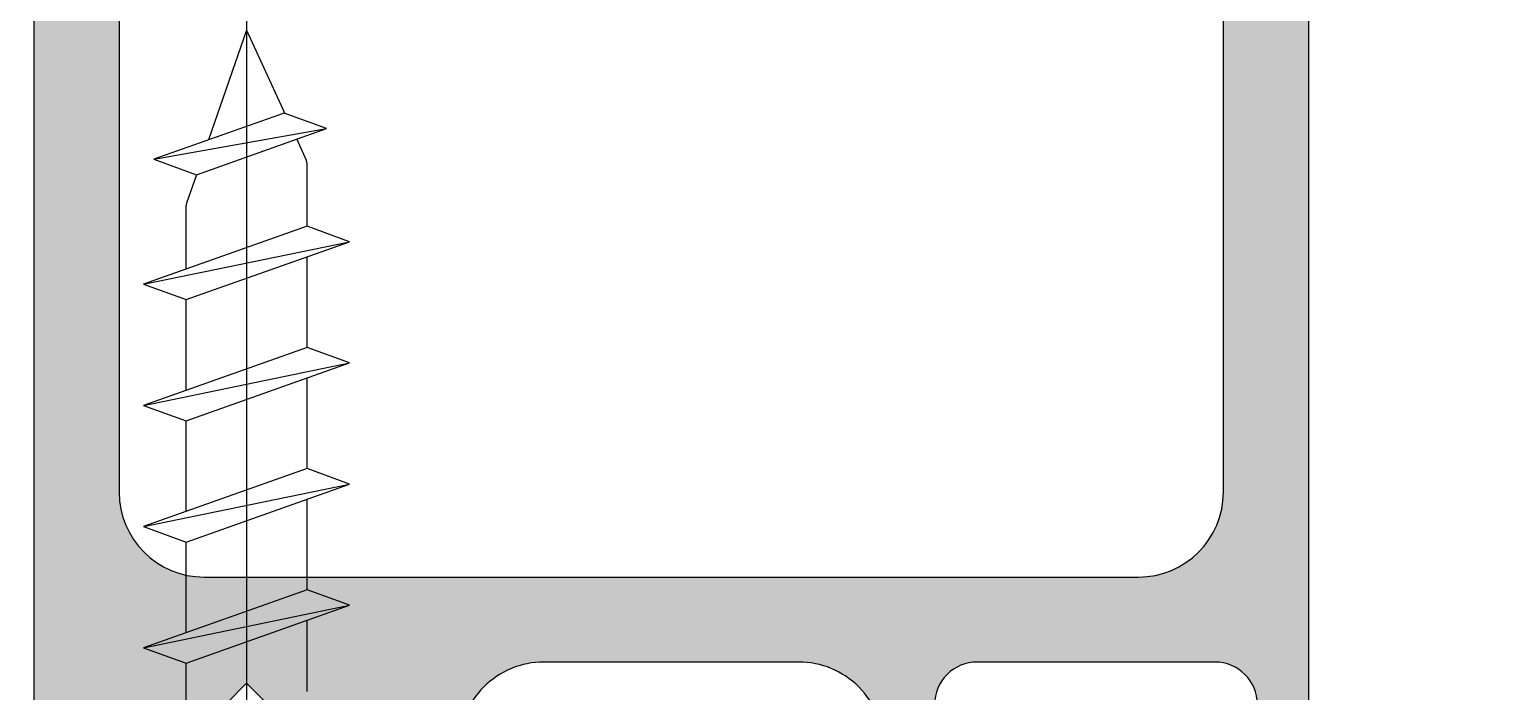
# Model space of a CAD drawing. Header units: millimetres. Extents: x 809 to 8159, y 33 to 4533.
# Drawn here: x 3995.844 to 3999.301, y 1916.651 to 1918.21 of the extents above; entities that cross this region are included whole.
import ezdxf

# ---------------------------------------------------------------- set-up
doc = ezdxf.new("R2010")
doc.units = ezdxf.units.MM
doc.linetypes.add('DASHDOT', pattern=[25.399999999999995, 12.7, -6.349999999999998, 0, -6.349999999999998])
for name, color, linetype in [('11', 11, 'Continuous'), ('EKSEN', 11, 'Continuous'), ('GORUNUS-TARAMA', 11, 'Continuous')]:
    doc.layers.add(name, color=color, linetype=linetype)

# ---------------------------------------------------------------- blocks, each defined once
blk = doc.blocks.new('ajsdfxcvzx')
h = blk.add_hatch(color=256)
edge = h.paths.add_edge_path(flags=16)
edge.add_arc((35956.01100946785, -6671.15341312909), 1.400000000000043, 90.00000000000188, 135, ccw=False)
edge.add_line((35956.01100946785, -6669.753413129089), (35956.91100946785, -6669.753413129089))
edge.add_line((35956.91100946785, -6669.753413129089), (35956.91100946785, -6669.55341312909))
edge.add_arc((35957.01100946785, -6669.55341312909), 0.1, 0, 180, ccw=False)
edge.add_line((35957.11100946785, -6669.55341312909), (35957.11100946785, -6669.753413129089))
edge.add_line((35957.11100946785, -6669.753413129089), (35959.01100946785, -6669.753413129089))
edge.add_arc((35959.01100946785, -6669.55341312909), 0.2, 270, 360)
edge.add_line((35959.21100946785, -6669.55341312909), (35959.21100946785, -6668.953413129089))
edge.add_line((35959.21100946785, -6668.953413129089), (35959.21100946785, -6667.953413129089))
edge.add_line((35959.21100946785, -6667.953413129089), (35959.21100946785, -6667.353413129089))
edge.add_arc((35959.01100946785, -6667.35341312909), 0.2, 360, 450)
edge.add_line((35959.01100946785, -6667.15341312909), (35957.31100946786, -6667.15341312909))
edge.add_arc((35957.31100946786, -6666.753413129089), 0.4, 180, 270.0000000000016, ccw=False)
edge.add_line((35956.91100946785, -6666.753413129089), (35956.91100946785, -6665.153413129089))
edge.add_line((35956.91100946785, -6665.15341312909), (35950.01100946785, -6665.15341312909))
edge.add_line((35950.01100946785, -6665.15341312909), (35950.01100946785, -6672.05341312909))
edge.add_line((35950.01100946785, -6672.05341312909), (35951.61100946785, -6672.05341312909))
edge.add_arc((35951.61100946785, -6672.453413129089), 0.4, 0, 90.00000000000159, ccw=False)
edge.add_line((35952.01100946785, -6672.453413129089), (35952.01100946785, -6674.153413129089))
edge.add_arc((35952.21100946785, -6674.15341312909), 0.2, 180, 270)
edge.add_line((35952.21100946785, -6674.35341312909), (35952.81100946785, -6674.35341312909))
edge.add_line((35952.81100946786, -6674.35341312909), (35953.81100946786, -6674.35341312909))
edge.add_line((35953.81100946786, -6674.35341312909), (35954.41100946785, -6674.35341312909))
edge.add_arc((35954.41100946785, -6674.15341312909), 0.2, 270, 360)
edge.add_line((35954.61100946785, -6674.15341312909), (35954.61100946785, -6672.25341312909))
edge.add_line((35954.61100946785, -6672.253413129089), (35954.41100946785, -6672.253413129089))
edge.add_arc((35954.41100946785, -6672.153413129089), 0.1, 90, 270, ccw=False)
edge.add_line((35954.41100946785, -6672.05341312909), (35954.61100946784, -6672.05341312909))
edge.add_line((35954.61100946785, -6672.05341312909), (35954.61100946785, -6671.15341312909))
edge.add_arc((35956.01100946785, -6671.15341312909), 1.400000000000028, 134.9999999999995, 179.9999999999982, ccw=False)
edge = h.paths.add_edge_path()
edge.add_line((35960.51100946785, -6667.953413129089), (35959.61100946785, -6667.953413129089))
edge.add_arc((35959.61100946785, -6668.15341312909), 0.2, 90.0000000000016, 180)
edge.add_line((35959.41100946785, -6668.15341312909), (35959.41100946785, -6668.75341312909))
edge.add_arc((35959.61100946785, -6668.753413129089), 0.2, 180, 270)
edge.add_line((35959.61100946785, -6668.953413129089), (35960.01100946785, -6668.953413129089))
edge.add_line((35960.01100946785, -6668.953413129089), (35960.01100946785, -6669.153413129089))
edge.add_arc((35959.96100946785, -6669.15341312909), 0.05, 270, 360, ccw=False)
edge.add_line((35959.96100946785, -6669.203413129089), (35959.89100946785, -6669.203413129089))
edge.add_line((35959.89100946785, -6669.203413129089), (35959.89100946785, -6669.073413129089))
edge.add_line((35959.89100946785, -6669.07341312909), (35959.51100946785, -6669.07341312909))
edge.add_arc((35959.51100946785, -6669.17341312909), 0.1, 90.00000000000324, 180)
edge.add_line((35959.41100946785, -6669.17341312909), (35959.41100946785, -6669.733413129089))
edge.add_arc((35959.51100946785, -6669.73341312909), 0.1, 180, 270)
edge.add_line((35959.51100946785, -6669.833413129089), (35959.89100946786, -6669.833413129089))
edge.add_line((35959.89100946785, -6669.833413129089), (35959.89100946785, -6669.703413129089))
edge.add_line((35959.89100946785, -6669.703413129089), (35959.96100946785, -6669.703413129089))
edge.add_arc((35959.96100946785, -6669.753413129089), 0.05, 360, 449.9999999999088, ccw=False)
edge.add_line((35960.01100946785, -6669.753413129089), (35960.01100946785, -6669.953413129089))
edge.add_line((35960.01100946785, -6669.953413129089), (35956.01100946785, -6669.953413129089))
edge.add_arc((35956.01100946785, -6671.15341312909), 1.200000000000091, 90.0000000000016, 135.0000000000011)
edge.add_arc((35956.01100946785, -6671.153413129089), 1.199999999999945, 135.000000000003, 180.0000000000021)
edge.add_line((35954.81100946786, -6671.15341312909), (35954.81100946786, -6675.15341312909))
edge.add_line((35954.81100946786, -6675.15341312909), (35954.61100946786, -6675.15341312909))
edge.add_arc((35954.61100946785, -6675.10341312909), 0.05, 180.0000000001043, 270.000000000013, ccw=False)
edge.add_line((35954.56100946786, -6675.10341312909), (35954.56100946786, -6675.03341312909))
edge.add_line((35954.56100946786, -6675.033413129089), (35954.69100946786, -6675.033413129089))
edge.add_line((35954.69100946785, -6675.033413129089), (35954.69100946785, -6674.653413129089))
edge.add_arc((35954.59100946785, -6674.65341312909), 0.1, 360, 450)
edge.add_line((35954.59100946785, -6674.55341312909), (35954.03100946786, -6674.55341312909))
edge.add_arc((35954.03100946785, -6674.65341312909), 0.1000000000000454, 449.9999999999771, 539.999999999974)
edge.add_line((35953.93100946785, -6674.65341312909), (35953.93100946785, -6675.03341312909))
edge.add_line((35953.93100946785, -6675.033413129089), (35954.06100946786, -6675.033413129089))
edge.add_line((35954.06100946786, -6675.033413129089), (35954.06100946786, -6675.103413129089))
edge.add_arc((35954.01100946785, -6675.10341312909), 0.05, 270, 360, ccw=False)
edge.add_line((35954.01100946785, -6675.15341312909), (35953.81100946786, -6675.15341312909))
edge.add_line((35953.81100946786, -6675.15341312909), (35953.81100946786, -6674.753413129089))
edge.add_arc((35953.61100946785, -6674.753413129089), 0.2, 360, 450)
edge.add_line((35953.61100946785, -6674.55341312909), (35953.01100946785, -6674.55341312909))
edge.add_arc((35953.01100946785, -6674.753413129089), 0.2, 90.0000000000016, 180)
edge.add_line((35952.81100946786, -6674.753413129089), (35952.81100946786, -6675.653413129089))
edge.add_line((35952.81100946786, -6675.65341312909), (35952.67100946786, -6675.65341312909))
edge.add_arc((35952.67100946785, -6675.59341312909), 0.06000000000003639, 180, 270, ccw=False)
edge.add_line((35952.61100946785, -6675.59341312909), (35952.54100946785, -6675.59341312909))
edge.add_arc((35952.54100946785, -6675.56341312909), 0.02999999999992724, 180, 269.99999999998914, ccw=False)
edge.add_line((35952.51100946785, -6675.56341312909), (35952.51100946785, -6675.52341312909))
edge.add_arc((35952.54100946785, -6675.523413129089), 0.02999999999994998, 90.00000000004343, 180.0000000000869, ccw=False)
edge.add_line((35952.54100946785, -6675.493413129089), (35952.61100946785, -6675.493413129089))
edge.add_line((35952.61100946785, -6675.493413129089), (35952.61100946785, -6674.753413129089))
edge.add_arc((35952.51100946785, -6674.753413129089), 0.1, 360, 450)
edge.add_line((35952.51100946785, -6674.65341312909), (35952.36100946785, -6674.65341312909))
edge.add_line((35952.36100946785, -6674.65341312909), (35952.31100946786, -6674.60341312909))
edge.add_line((35952.31100946786, -6674.60341312909), (35952.26100946785, -6674.65341312909))
edge.add_line((35952.26100946785, -6674.65341312909), (35952.11100946785, -6674.65341312909))
edge.add_arc((35952.11100946785, -6674.753413129089), 0.1, 90, 180)
edge.add_line((35952.01100946785, -6674.753413129089), (35952.01100946785, -6675.493413129089))
edge.add_line((35952.01100946785, -6675.493413129089), (35952.08100946785, -6675.493413129089))
edge.add_arc((35952.08100946785, -6675.523413129089), 0.02999999999997271, 359.99999999991314, 449.9999999999566, ccw=False)
edge.add_line((35952.11100946785, -6675.52341312909), (35952.11100946785, -6675.56341312909))
edge.add_arc((35952.08100946785, -6675.56341312909), 0.02999999999993292, 270.00000000001086, 360, ccw=False)
edge.add_line((35952.08100946785, -6675.59341312909), (35952.01100946785, -6675.59341312909))
edge.add_arc((35951.95100946786, -6675.59341312909), 0.06000000000003639, 270, 360, ccw=False)
edge.add_line((35951.95100946786, -6675.65341312909), (35951.81100946786, -6675.65341312909))
edge.add_line((35951.81100946786, -6675.65341312909), (35951.81100946786, -6672.45341312909))
edge.add_arc((35951.61100946785, -6672.453413129089), 0.2, 360, 450)
edge.add_line((35951.61100946785, -6672.253413129089), (35951.34100946785, -6672.253413129089))
edge.add_line((35951.34100946785, -6672.253413129089), (35951.31100946786, -6672.22341312909))
edge.add_line((35951.31100946786, -6672.22341312909), (35951.28100946786, -6672.253413129089))
edge.add_line((35951.28100946785, -6672.253413129089), (35950.81100946785, -6672.253413129089))
edge.add_line((35950.81100946786, -6672.253413129089), (35950.66100946785, -6672.253413129089))
edge.add_arc((35950.66100946785, -6672.30341312909), 0.05, 90, 180)
edge.add_line((35950.61100946785, -6672.30341312909), (35950.61100946785, -6672.400570416615))
edge.add_arc((35950.66100946785, -6672.400570416615), 0.04999999999992042, 180.0000000000521, 225.0000000000276)
edge.add_line((35950.62565412879, -6672.435925755674), (35950.63849684126, -6672.448768468149))
edge.add_arc((35950.67385218032, -6672.413413129089), 0.05000000000000041, 225.0000000000092, 270.000000000013)
edge.add_line((35950.67385218032, -6672.46341312909), (35950.76100946785, -6672.46341312909))
edge.add_arc((35950.76100946785, -6672.51341312909), 0.05, 0, 90, ccw=False)
edge.add_line((35950.81100946786, -6672.51341312909), (35950.81100946786, -6672.953413129089))
edge.add_line((35950.81100946786, -6672.953413129089), (35950.61100946786, -6672.953413129089))
edge.add_arc((35950.61100946785, -6672.903413129089), 0.05, 180, 270, ccw=False)
edge.add_line((35950.56100946786, -6672.903413129089), (35950.56100946786, -6672.833413129089))
edge.add_line((35950.56100946786, -6672.833413129089), (35950.65100946785, -6672.833413129089))
edge.add_line((35950.65100946785, -6672.833413129089), (35950.65100946785, -6672.694123807208))
edge.add_arc((35950.60100946785, -6672.694123807209), 0.05, 360, 404.9999999999999)
edge.add_line((35950.63636480691, -6672.658768468149), (35950.46565412879, -6672.48805779003))
edge.add_arc((35950.50100946785, -6672.452702450971), 0.05000000000000443, 180, 225.0000000000046, ccw=False)
edge.add_line((35950.45100946786, -6672.452702450971), (35950.45100946786, -6672.353413129089))
edge.add_arc((35950.35100946785, -6672.353413129089), 0.1, 360, 450)
edge.add_line((35950.35100946785, -6672.253413129089), (35950.07100946785, -6672.253413129089))
edge.add_arc((35950.07100946785, -6672.353413129089), 0.1, 90, 180)
edge.add_line((35949.97100946785, -6672.353413129089), (35949.97100946785, -6672.833413129089))
edge.add_line((35949.97100946785, -6672.833413129089), (35950.06100946786, -6672.833413129089))
edge.add_line((35950.06100946786, -6672.833413129089), (35950.06100946786, -6672.903413129089))
edge.add_arc((35950.01100946785, -6672.903413129089), 0.05, 270, 360, ccw=False)
edge.add_line((35950.01100946785, -6672.953413129089), (35949.81100946786, -6672.953413129089))
edge.add_line((35949.81100946786, -6672.953413129089), (35949.81100946786, -6664.953413129089))
edge.add_line((35949.81100946786, -6664.953413129089), (35957.81100946786, -6664.953413129089))
edge.add_line((35957.81100946786, -6664.953413129089), (35957.81100946786, -6665.153413129089))
edge.add_arc((35957.76100946785, -6665.15341312909), 0.05, 270, 360, ccw=False)
edge.add_line((35957.76100946785, -6665.203413129089), (35957.69100946785, -6665.203413129089))
edge.add_line((35957.69100946785, -6665.203413129089), (35957.69100946785, -6665.113413129089))
edge.add_line((35957.69100946785, -6665.11341312909), (35957.21100946785, -6665.11341312909))
edge.add_arc((35957.21100946785, -6665.21341312909), 0.1, 90, 180)
edge.add_line((35957.11100946785, -6665.21341312909), (35957.11100946785, -6665.493413129089))
edge.add_arc((35957.21100946785, -6665.49341312909), 0.1, 180, 270)
edge.add_line((35957.21100946785, -6665.59341312909), (35957.31029878973, -6665.59341312909))
edge.add_arc((35957.31029878973, -6665.64341312909), 0.05, 404.99999999993094, 449.9999999999544, ccw=False)
edge.add_line((35957.34565412879, -6665.60805779003), (35957.51636480691, -6665.778768468149))
edge.add_arc((35957.55172014597, -6665.74341312909), 0.05000000000000041, 225.0000000000092, 270.000000000013)
edge.add_line((35957.55172014597, -6665.793413129089), (35957.69100946785, -6665.793413129089))
edge.add_line((35957.69100946785, -6665.793413129089), (35957.69100946785, -6665.703413129089))
edge.add_line((35957.69100946785, -6665.703413129089), (35957.76100946785, -6665.703413129089))
edge.add_arc((35957.76100946785, -6665.753413129089), 0.05, 0, 90, ccw=False)
edge.add_line((35957.81100946786, -6665.753413129089), (35957.81100946786, -6665.953413129089))
edge.add_line((35957.81100946786, -6665.953413129089), (35957.37100946785, -6665.953413129089))
edge.add_arc((35957.37100946785, -6665.90341312909), 0.05, 180, 270, ccw=False)
edge.add_line((35957.32100946785, -6665.90341312909), (35957.32100946785, -6665.816255841564))
edge.add_arc((35957.27100946785, -6665.816255841564), 0.04999999999998864, 360, 405.0000000000092)
edge.add_line((35957.30636480691, -6665.780900502505), (35957.29352209443, -6665.76805779003))
edge.add_arc((35957.25816675537, -6665.80341312909), 0.04999999999995219, 404.9999999999171, 449.9999999998827)
edge.add_line((35957.25816675537, -6665.753413129089), (35957.16100946785, -6665.753413129089))
edge.add_arc((35957.16100946785, -6665.80341312909), 0.05, 90, 180)
edge.add_line((35957.11100946785, -6665.80341312909), (35957.11100946785, -6665.953413129089))
edge.add_line((35957.11100946785, -6665.953413129089), (35957.11100946785, -6666.42341312909))
edge.add_line((35957.11100946785, -6666.42341312909), (35957.08100946785, -6666.453413129089))
edge.add_line((35957.08100946785, -6666.453413129089), (35957.11100946784, -6666.483413129089))
edge.add_line((35957.11100946785, -6666.48341312909), (35957.11100946785, -6666.753413129089))
edge.add_arc((35957.31100946786, -6666.753413129089), 0.2, 180, 270)
edge.add_line((35957.31100946786, -6666.953413129089), (35960.51100946785, -6666.953413129089))
edge.add_line((35960.51100946785, -6666.953413129089), (35960.51100946785, -6667.09341312909))
edge.add_arc((35960.45100946786, -6667.09341312909), 0.06000000000003639, 270, 360, ccw=False)
edge.add_line((35960.45100946786, -6667.15341312909), (35960.45100946786, -6667.22341312909))
edge.add_arc((35960.42100946785, -6667.22341312909), 0.02999999999992724, 270, 360, ccw=False)
edge.add_line((35960.42100946785, -6667.253413129089), (35960.38100946785, -6667.253413129089))
edge.add_arc((35960.38100946785, -6667.22341312909), 0.02999999999997271, 180.0000000000869, 270.0000000001303, ccw=False)
edge.add_line((35960.35100946785, -6667.22341312909), (35960.35100946785, -6667.15341312909))
edge.add_line((35960.35100946785, -6667.15341312909), (35959.61100946784, -6667.15341312909))
edge.add_arc((35959.61100946785, -6667.253413129089), 0.1, 90, 180)
edge.add_line((35959.51100946785, -6667.253413129089), (35959.51100946785, -6667.403413129089))
edge.add_line((35959.51100946785, -6667.40341312909), (35959.46100946785, -6667.45341312909))
edge.add_line((35959.46100946785, -6667.453413129089), (35959.51100946785, -6667.503413129089))
edge.add_line((35959.51100946785, -6667.503413129089), (35959.51100946785, -6667.653413129089))
edge.add_arc((35959.61100946785, -6667.65341312909), 0.1, 180, 270)
edge.add_line((35959.61100946785, -6667.753413129089), (35960.35100946785, -6667.753413129089))
edge.add_line((35960.35100946785, -6667.753413129089), (35960.35100946785, -6667.68341312909))
edge.add_arc((35960.38100946785, -6667.68341312909), 0.02999999999994998, 89.99999999986971, 179.9999999999132, ccw=False)
edge.add_line((35960.38100946785, -6667.65341312909), (35960.42100946785, -6667.65341312909))
edge.add_arc((35960.42100946785, -6667.68341312909), 0.02999999999992724, 0, 90, ccw=False)
edge.add_line((35960.45100946786, -6667.68341312909), (35960.45100946786, -6667.753413129089))
edge.add_arc((35960.45100946786, -6667.81341312909), 0.06000000000003639, 0, 90, ccw=False)
edge.add_line((35960.51100946785, -6667.81341312909), (35960.51100946785, -6667.95341312909))
for points in [[(35954.81100946786, -6671.15341312909), (35954.81100946786, -6675.15341312909)], [(35952.36100946785, -6674.65341312909), (35952.31100946786, -6674.60341312909), (35952.26100946785, -6674.65341312909)]]:
    blk.add_lwpolyline(points)
for points in [[(35954.69100946785, -6674.65341312909, 0.4142135623730951), (35954.59100946785, -6674.55341312909), (35954.03100946785, -6674.55341312909, 0.4142135623730618), (35953.93100946785, -6674.65341312909)], [(35953.81100946786, -6674.753413129089, 0.4142135623730951), (35953.61100946785, -6674.55341312909), (35953.01100946785, -6674.55341312909, 0.4142135623730784), (35952.81100946786, -6674.753413129089)], [(35951.81100946786, -6675.65341312909), (35951.81100946786, -6672.453413129089, 0.4142135623730951)], [(35956.91100946785, -6665.15341312909), (35950.01100946785, -6665.15341312909), (35950.01100946785, -6672.05341312909), (35951.61100946785, -6672.05341312909, -0.4142135623731117), (35952.01100946785, -6672.453413129089), (35952.01100946785, -6674.15341312909, 0.4142135623730951), (35952.21100946785, -6674.35341312909), (35952.81100946786, -6674.35341312909), (35953.81100946786, -6674.35341312909), (35954.41100946785, -6674.35341312909, 0.4142135623730951), (35954.61100946785, -6674.15341312909), (35954.61100946785, -6672.253413129089), (35954.41100946785, -6672.253413129089, -0.9999999999999996), (35954.41100946785, -6672.05341312909), (35954.61100946785, -6672.05341312909), (35954.61100946785, -6671.15341312909, -0.198912367379652), (35955.02105997418, -6670.163463635428, -0.198912367379652), (35956.01100946785, -6669.753413129089)]]:
    blk.add_lwpolyline(points, format="xyb")
at = {"layer": '11'}
for p, q in [((35952.31100946786, -6673.065419949323), (35952.22137781704, -6673.32409098566)), ((35952.31100946786, -6673.065419949323), (35952.40114823981, -6673.261622270885)), ((35952.39936188824, -6673.260972092085), (35952.09298027953, -6673.369624894684)), ((35952.49936880815, -6673.297371634153), (35952.39936188824, -6673.260972092085)), ((35952.09298027953, -6673.369624894684), (35952.49936880815, -6673.297371634153)), ((35952.19298719944, -6673.406024436752), (35952.49936880815, -6673.297371634153)), ((35952.42903173626, -6673.322315428983), (35952.45150083417, -6673.371223230556)), ((35952.09298027953, -6673.369624894684), (35952.19298719944, -6673.406024436752)), ((35952.19298719944, -6673.406024436752), (35952.16979427778, -6673.472957679933)), ((35952.45332700772, -6673.527243616401), (35952.45332700772, -6673.379572603718)), ((35952.16869192797, -6673.628184398266), (35952.16869192797, -6673.479505871827)), ((35952.45332700772, -6673.527243616401), (35952.06868500807, -6673.663650078381)), ((35952.45332700772, -6673.527243616401), (35952.06868500807, -6673.663650078381)), ((35952.55333392763, -6673.56364315847), (35952.45332700772, -6673.527243616401)), ((35952.06868500807, -6673.663650078381), (35952.55333392763, -6673.56364315847)), ((35952.16869192797, -6673.700049620448), (35952.55333392763, -6673.56364315847)), ((35952.45332700772, -6673.81265291305), (35952.45332700772, -6673.599108838584)), ((35952.06868500807, -6673.663650078381), (35952.16869192797, -6673.700049620448)), ((35952.16869192797, -6673.913593694915), (35952.16869192797, -6673.700049620448)), ((35952.45332700772, -6673.81265291305), (35952.06868500807, -6673.949059375029)), ((35952.45332700772, -6673.81265291305), (35952.06868500807, -6673.949059375029)), ((35952.55333392763, -6673.849052455119), (35952.45332700772, -6673.81265291305)), ((35952.06868500807, -6673.949059375029), (35952.55333392763, -6673.849052455119)), ((35952.16869192797, -6673.985458917097), (35952.55333392763, -6673.849052455119)), ((35952.45332700772, -6674.098062209699), (35952.45332700772, -6673.884518135234)), ((35952.06868500807, -6673.949059375029), (35952.16869192797, -6673.985458917097)), ((35952.16869192797, -6674.199002991563), (35952.16869192797, -6673.985458917097)), ((35952.45332700772, -6674.098062209699), (35952.06868500807, -6674.234468671678)), ((35952.45332700772, -6674.098062209699), (35952.06868500807, -6674.234468671678)), ((35952.55333392763, -6674.134461751767), (35952.45332700772, -6674.098062209699)), ((35952.06868500807, -6674.234468671678), (35952.55333392763, -6674.134461751767)), ((35952.16869192797, -6674.270868213746), (35952.55333392763, -6674.134461751767)), ((35952.45332700772, -6674.383471506348), (35952.45332700772, -6674.169927431882)), ((35952.06868500807, -6674.234468671678), (35952.16869192797, -6674.270868213746)), ((35952.16869192797, -6674.484412288212), (35952.16869192797, -6674.270868213746)), ((35952.45332700772, -6674.383471506348), (35952.06868500807, -6674.519877968327)), ((35952.45332700772, -6674.383471506348), (35952.06868500807, -6674.519877968327)), ((35952.55333392763, -6674.419871048416), (35952.45332700772, -6674.383471506348)), ((35952.06868500807, -6674.519877968327), (35952.55333392763, -6674.419871048416)), ((35952.16869192797, -6674.556277510394), (35952.55333392763, -6674.419871048416)), ((35952.45332700772, -6674.623157457076), (35952.45332700772, -6674.455336728531)), ((35952.06868500807, -6674.519877968327), (35952.16869192797, -6674.556277510394)), ((35952.16869192797, -6674.72409823894), (35952.16869192797, -6674.556277510394))]:
    blk.add_line(p, q, dxfattribs=at)
for centre, start, end in [((35952.43332700772, -6673.379572603718), 0, 24.67487613401958), ((35952.18869192798, -6673.479505871827), 160.8883763636614, 180)]:
    blk.add_arc(centre, 0.02, start, end, dxfattribs=at)
at = {"layer": 'EKSEN', "linetype": 'DASHDOT', "ltscale": 10}
blk.add_line((35952.31100946786, -6664.464767026316), (35952.31100946786, -6678.89444727185), dxfattribs=at)

msp = doc.modelspace()

# ---------------------------------------------------------------- block references
at = {"layer": 'GORUNUS-TARAMA'}
msp.add_blockref('ajsdfxcvzx', (-31955.95567726321, 8591.274052643628), dxfattribs=at)

doc.saveas('drawing.dxf')
